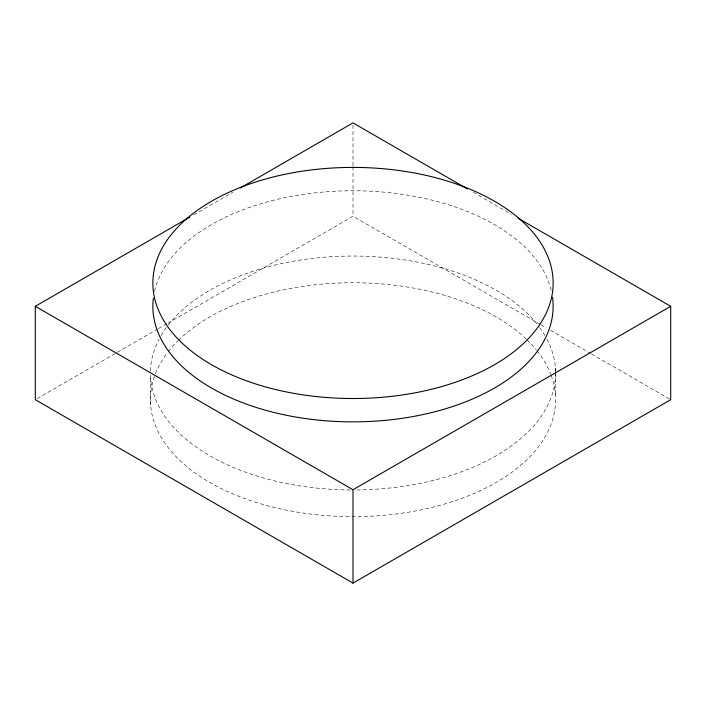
<?xml version="1.0" encoding="UTF-8"?>
<svg xmlns="http://www.w3.org/2000/svg" width="706" height="706" viewBox="0 0 706 706"><rect width="100%" height="100%" fill="white"/><g stroke="black" fill="none" stroke-linecap="round" stroke-linejoin="round"><path stroke-width="0.53" stroke-dasharray="3.53 2.65" d="M193.673 214.871L232.786 192.288M37.206 398.59L116.393 352.868M117.346 352.32L157.42 329.181M158.373 328.634L166.96 323.675M167.913 323.127L353 216.265L539.993 324.23M473.214 192.288L511.373 214.324M540.946 324.778L546.673 328.087M550.486 330.284L590.56 353.424M591.513 353.971L670.7 399.693M555.393 367.826L555.393 371.021M555.393 372.088L555.393 394.504M353 125.086L353 165.733M353 166.828L353 216.265M150.607 378.195L150.607 404.873M551.13 375.283A202.596 116.967 0 0 1 332.314 516.042A202.596 116.967 0 0 1 167.587 352.55M168.249 351.694A202.596 116.967 0 0 1 177.603 341.157M178.362 340.398A202.596 116.967 0 0 1 526.182 339.004M526.967 339.745A202.596 116.967 0 0 1 536.375 349.964M537.063 350.82A202.596 116.967 0 0 1 550.759 374.286M154.588 291.137A200.142 115.555 0 0 1 353.159 190.761A200.142 115.555 0 0 1 551.448 291.313M555.587 373.942A202.596 116.967 0 0 1 355.63 489.964M350.317 489.964A202.596 116.967 0 0 1 150.413 372.071M150.44 371.056A202.596 116.967 0 0 1 159.097 339.118M161.092 335.526A202.596 116.967 0 0 1 167.587 325.872M168.249 325.016A202.596 116.967 0 0 1 354.624 256.049A202.596 116.967 0 0 1 539.057 326.728M539.693 327.593A202.596 116.967 0 0 1 544.9 335.518M546.894 339.109A202.596 116.967 0 0 1 555.596 372.927"/><path stroke-width="1.06" d="M518.054 218.18L670.7 306.307L670.7 399.693L353 583.112L35.3 399.693L35.3 306.307L189.861 217.077M240.419 187.884L353 122.888L467.487 188.987M35.3 306.307L353 489.735L670.7 306.307M353 489.735L353 583.112M552.533 297.332A200.142 115.555 0 0 1 353.715 421.861A200.142 115.555 0 0 1 153.361 298.161M248.291 381.443A200.142 115.555 0 0 0 553.072 286.08A200.142 115.555 0 0 0 257.637 181.371A200.142 115.555 0 0 0 248.291 381.443"/></g></svg>
